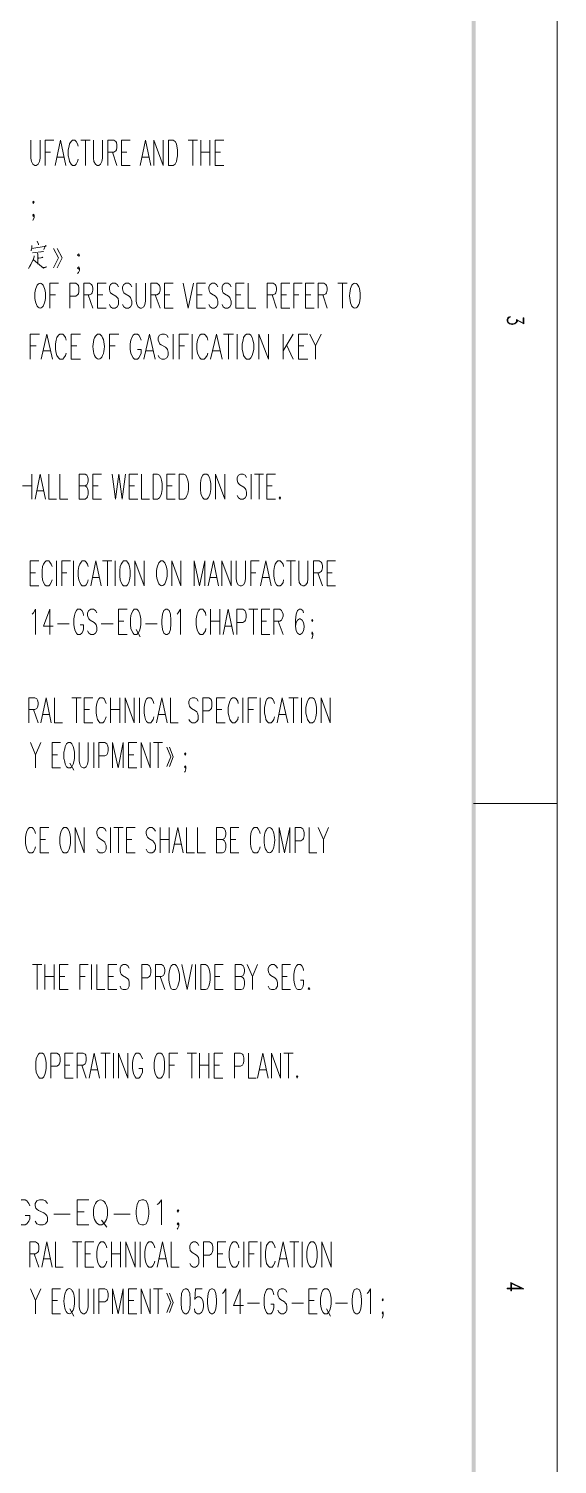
# Model space of a CAD drawing. Header units: millimetres. Extents: x 0 to 588, y 0 to 874.
# Drawn here: x 543.5 to 587.6, y 516.3 to 636.1 of the extents above; entities that cross this region are included whole.
import ezdxf

# ---------------------------------------------------------------- set-up
doc = ezdxf.new("R2010")
doc.units = ezdxf.units.MM
doc.layers.get('0').update_dxf_attribs({"lineweight": 18})

msp = doc.modelspace()

# ---------------------------------------------------------------- hatches: boundary and pattern name
for points in [[(580.45, 6.99), (580.81, 6.99), (580.45, 813.33)], [(580.81, 6.99), (580.45, 813.33), (580.81, 813.33)]]:
    msp.add_hatch(color=0).paths.add_polyline_path(points, flags=0)

# ---------------------------------------------------------------- linework, layer by layer
at = {"color": 0, "lineweight": 0}
for points in [[(587.61, 0), (587.61, 830.79)], [(543.67, 626.79), (543.67, 625.31), (543.73, 625.01), (543.84, 624.8), (544, 624.69), (544.11, 624.69), (544.28, 624.8), (544.39, 625.01), (544.45, 625.31), (544.45, 626.79)], [(544.87, 624.69), (544.87, 626.79), (545.59, 626.79)], [(545.7, 624.69), (546.14, 626.79), (546.59, 624.69)], [(547.62, 626.3), (547.58, 626.49), (547.45, 626.7), (547.35, 626.79), (547.14, 626.79), (547.03, 626.7), (546.9, 626.49), (546.86, 626.3), (546.8, 626), (546.8, 625.5), (546.86, 625.2), (546.9, 625.01), (547.03, 624.8), (547.14, 624.69), (547.35, 624.69), (547.45, 624.8), (547.58, 625.01), (547.62, 625.2)], [(547.84, 626.79), (548.62, 626.79)], [(548.24, 626.79), (548.24, 624.69)], [(548.89, 626.79), (548.89, 625.31), (548.94, 625.01), (549.06, 624.8), (549.21, 624.69), (549.34, 624.69), (549.49, 624.8), (549.59, 625.01), (549.66, 625.31), (549.66, 626.79)], [(550.1, 624.69), (550.1, 626.79), (550.59, 626.79), (550.76, 626.7), (550.82, 626.6), (550.86, 626.41), (550.86, 626.19), (550.82, 626), (550.76, 625.9), (550.59, 625.79), (550.1, 625.79)], [(551.24, 624.69), (551.24, 626.79), (551.96, 626.79)], [(552.79, 624.69), (553.23, 626.79), (553.68, 624.69)], [(553.95, 624.69), (553.95, 626.79), (554.71, 624.69), (554.71, 626.79)], [(556.81, 626.79), (557.57, 626.79)], [(557.19, 626.79), (557.19, 624.69)], [(557.85, 626.79), (557.85, 624.69)], [(558.61, 626.79), (558.61, 624.69)], [(559.05, 624.69), (559.05, 626.79), (559.77, 626.79)], [(544.87, 625.79), (545.32, 625.79)], [(550.48, 625.79), (550.86, 624.69)], [(551.24, 625.79), (551.69, 625.79)], [(557.85, 625.79), (558.61, 625.79)], [(559.05, 625.79), (559.5, 625.79)], [(545.87, 625.39), (546.42, 625.39)], [(551.24, 624.69), (551.96, 624.69)], [(552.96, 625.39), (553.51, 625.39)], [(559.05, 624.69), (559.77, 624.69)], [(543.84, 620.08), (543.88, 620.16), (543.94, 620.35), (543.94, 620.54), (543.88, 620.63), (543.84, 620.54), (543.88, 620.44), (543.94, 620.54)], [(544.2, 618.36), (544.32, 618.11), (544.32, 618.05)], [(543.94, 617.14), (543.94, 617.05), (543.86, 616.8), (543.77, 616.61), (543.67, 616.42), (543.58, 616.27), (543.48, 616.1)], [(543.77, 618.02), (543.77, 617.9), (543.75, 617.81), (543.73, 617.71), (543.71, 617.62), (543.69, 617.56)], [(543.77, 617.77), (544.94, 617.94), (544.89, 618), (544.75, 617.66)], [(543.81, 617.39), (544.72, 617.5), (544.68, 617.52), (544.53, 617.47)], [(544.24, 617.37), (544.26, 617.28), (544.26, 616.46)], [(545.57, 616.14), (545.99, 616.97), (545.57, 617.75)], [(545.87, 617.75), (546.29, 616.97), (545.87, 616.14)], [(543.88, 616.8), (543.9, 616.82), (544.72, 616.12), (545.02, 616.23), (544.72, 616.16), (544.62, 616.23)], [(544.32, 616.97), (544.34, 616.94), (544.68, 617.01), (544.64, 617.03), (544.55, 616.99)], [(547.58, 615.67), (547.65, 615.74), (547.73, 615.93), (547.73, 616.12), (547.67, 616.23), (547.58, 616.12), (547.67, 616.03), (547.73, 616.12)], [(545.27, 612.77), (545.27, 614.87), (545.99, 614.87)], [(546.93, 612.77), (546.93, 614.87), (547.43, 614.87), (547.58, 614.76), (547.65, 614.68), (547.69, 614.47), (547.69, 614.17), (547.65, 613.98), (547.58, 613.88), (547.43, 613.77), (546.93, 613.77)], [(548.09, 612.77), (548.09, 614.87), (548.58, 614.87), (548.75, 614.76), (548.79, 614.68), (548.85, 614.47), (548.85, 614.28), (548.79, 614.07), (548.75, 613.98), (548.58, 613.88), (548.09, 613.88)], [(549.23, 612.77), (549.23, 614.87), (549.95, 614.87)], [(550.99, 614.57), (550.88, 614.76), (550.71, 614.87), (550.5, 614.87), (550.33, 614.76), (550.23, 614.57), (550.23, 614.38), (550.27, 614.17), (550.33, 614.07), (550.44, 613.98), (550.78, 613.77), (550.88, 613.66), (550.95, 613.58), (550.99, 613.37), (550.99, 613.07), (550.88, 612.88), (550.71, 612.77), (550.5, 612.77), (550.33, 612.88), (550.23, 613.07)], [(552.09, 614.57), (551.98, 614.76), (551.82, 614.87), (551.6, 614.87), (551.43, 614.76), (551.33, 614.57), (551.33, 614.38), (551.37, 614.17), (551.43, 614.07), (551.54, 613.98), (551.88, 613.77), (551.98, 613.66), (552.03, 613.58), (552.09, 613.37), (552.09, 613.07), (551.98, 612.88), (551.82, 612.77), (551.6, 612.77), (551.43, 612.88), (551.33, 613.07)], [(552.47, 614.87), (552.47, 613.37), (552.53, 613.07), (552.64, 612.88), (552.81, 612.77), (552.92, 612.77), (553.09, 612.88), (553.19, 613.07), (553.23, 613.37), (553.23, 614.87)], [(553.68, 612.77), (553.68, 614.87), (554.19, 614.87), (554.33, 614.76), (554.4, 614.68), (554.46, 614.47), (554.46, 614.28), (554.4, 614.07), (554.33, 613.98), (554.19, 613.88), (553.68, 613.88)], [(554.84, 612.77), (554.84, 614.87), (555.54, 614.87)], [(556.39, 614.87), (556.81, 612.77), (557.25, 614.87)], [(557.53, 612.77), (557.53, 614.87), (558.25, 614.87)], [(559.29, 614.57), (559.18, 614.76), (559.01, 614.87), (558.8, 614.87), (558.63, 614.76), (558.52, 614.57), (558.52, 614.38), (558.57, 614.17), (558.63, 614.07), (558.74, 613.98), (559.08, 613.77), (559.18, 613.66), (559.22, 613.58), (559.29, 613.37), (559.29, 613.07), (559.18, 612.88), (559.01, 612.77), (558.8, 612.77), (558.63, 612.88), (558.52, 613.07)], [(560.39, 614.57), (560.28, 614.76), (560.11, 614.87), (559.9, 614.87), (559.73, 614.76), (559.63, 614.57), (559.63, 614.38), (559.67, 614.17), (559.73, 614.07), (559.84, 613.98), (560.18, 613.77), (560.28, 613.66), (560.32, 613.58), (560.39, 613.37), (560.39, 613.07), (560.28, 612.88), (560.11, 612.77), (559.9, 612.77), (559.73, 612.88), (559.63, 613.07)], [(560.77, 612.77), (560.77, 614.87), (561.49, 614.87)], [(561.81, 614.87), (561.81, 612.77), (562.46, 612.77)], [(563.41, 612.77), (563.41, 614.87), (563.9, 614.87), (564.07, 614.76), (564.13, 614.68), (564.18, 614.47), (564.18, 614.28), (564.13, 614.07), (564.07, 613.98), (563.9, 613.88), (563.41, 613.88)], [(564.56, 612.77), (564.56, 614.87), (565.28, 614.87)], [(565.62, 612.77), (565.62, 614.87), (566.31, 614.87)], [(566.59, 612.77), (566.59, 614.87), (567.31, 614.87)], [(567.65, 612.77), (567.65, 614.87), (568.13, 614.87), (568.3, 614.76), (568.35, 614.68), (568.41, 614.47), (568.41, 614.28), (568.35, 614.07), (568.3, 613.98), (568.13, 613.88), (567.65, 613.88)], [(569.3, 614.87), (570.06, 614.87)], [(569.68, 614.87), (569.68, 612.77)], [(545.27, 613.88), (545.72, 613.88)], [(548.47, 613.88), (548.85, 612.77)], [(549.23, 613.88), (549.68, 613.88)], [(554.06, 613.88), (554.46, 612.77)], [(554.84, 613.88), (555.27, 613.88)], [(557.53, 613.88), (557.97, 613.88)], [(560.77, 613.88), (561.21, 613.88)], [(563.8, 613.88), (564.18, 612.77)], [(564.56, 613.88), (565, 613.88)], [(565.62, 613.88), (566.04, 613.88)], [(566.59, 613.88), (567.03, 613.88)], [(568.03, 613.88), (568.41, 612.77)], [(549.23, 612.77), (549.95, 612.77)], [(554.84, 612.77), (555.54, 612.77)], [(557.53, 612.77), (558.25, 612.77)], [(560.77, 612.77), (561.49, 612.77)], [(564.56, 612.77), (565.28, 612.77)], [(566.59, 612.77), (567.31, 612.77)], [(584.28, 611.8), (584.28, 611.7), (584.2, 611.57), (584.07, 611.46), (583.88, 611.42), (583.82, 611.42), (583.61, 611.46), (583.48, 611.57), (583.42, 611.7), (583.42, 611.84), (583.48, 611.97), (583.54, 612.03), (583.67, 612.08), (583.67, 612.03)], [(583.73, 611.46), (583.54, 611.57), (583.48, 611.7), (583.48, 611.84), (583.54, 611.97), (583.67, 612.03)], [(583.48, 611.89), (583.61, 612.03)], [(584.2, 611.65), (584.07, 611.5), (583.88, 611.46), (583.82, 611.46), (583.61, 611.5), (583.48, 611.65)], [(584.2, 611.84), (584.2, 611.7), (584.14, 611.57), (583.95, 611.46)], [(584.81, 611.97), (584.81, 611.46), (584.2, 611.8)], [(584.81, 611.5), (584.2, 611.84)], [(584.81, 611.97), (584.75, 611.97), (584.75, 611.5)], [(543.62, 608.52), (543.62, 610.62), (544.41, 610.62)], [(544.53, 608.52), (545, 610.62), (545.49, 608.52)], [(546.63, 610.11), (546.57, 610.32), (546.44, 610.51), (546.33, 610.62), (546.08, 610.62), (545.97, 610.51), (545.85, 610.32), (545.78, 610.11), (545.72, 609.81), (545.72, 609.32), (545.78, 609.03), (545.85, 608.82), (545.97, 608.63), (546.08, 608.52), (546.33, 608.52), (546.44, 608.63), (546.57, 608.82), (546.63, 609.03)], [(547.05, 608.52), (547.05, 610.62), (547.81, 610.62)], [(550.23, 608.52), (550.23, 610.62), (551.01, 610.62)], [(552.87, 610.11), (552.81, 610.32), (552.68, 610.51), (552.58, 610.62), (552.32, 610.62), (552.22, 610.51), (552.09, 610.32), (552.03, 610.11), (551.96, 609.81), (551.96, 609.32), (552.03, 609.03), (552.09, 608.82), (552.22, 608.63), (552.32, 608.52), (552.58, 608.52), (552.68, 608.63), (552.81, 608.82), (552.87, 609.03), (552.87, 609.32), (552.58, 609.32)], [(553.11, 608.52), (553.59, 610.62), (554.06, 608.52)], [(555.14, 610.32), (555.03, 610.51), (554.84, 610.62), (554.61, 610.62), (554.42, 610.51), (554.31, 610.32), (554.31, 610.11), (554.38, 609.92), (554.42, 609.81), (554.55, 609.73), (554.91, 609.52), (555.03, 609.41), (555.07, 609.32), (555.14, 609.11), (555.14, 608.82), (555.03, 608.63), (554.84, 608.52), (554.61, 608.52), (554.42, 608.63), (554.31, 608.82)], [(555.56, 610.62), (555.56, 608.52)], [(556.05, 608.52), (556.05, 610.62), (556.83, 610.62)], [(557.13, 610.62), (557.13, 608.52)], [(558.44, 610.11), (558.38, 610.32), (558.25, 610.51), (558.14, 610.62), (557.89, 610.62), (557.78, 610.51), (557.66, 610.32), (557.59, 610.11), (557.53, 609.81), (557.53, 609.32), (557.59, 609.03), (557.66, 608.82), (557.78, 608.63), (557.89, 608.52), (558.14, 608.52), (558.25, 608.63), (558.38, 608.82), (558.44, 609.03)], [(558.67, 608.52), (559.16, 610.62), (559.63, 608.52)], [(559.75, 610.62), (560.6, 610.62)], [(560.18, 610.62), (560.18, 608.52)], [(560.9, 610.62), (560.9, 608.52)], [(562.69, 608.52), (562.69, 610.62), (563.52, 608.52), (563.52, 610.62)], [(564.73, 610.62), (564.73, 608.52)], [(565.57, 610.62), (564.73, 609.22)], [(566, 608.52), (566, 610.62), (566.78, 610.62)], [(566.95, 610.62), (567.44, 609.62), (567.44, 608.52)], [(567.9, 610.62), (567.44, 609.62)], [(543.62, 609.62), (544.11, 609.62)], [(544.7, 609.22), (545.32, 609.22)], [(547.05, 609.62), (547.52, 609.62)], [(550.23, 609.62), (550.71, 609.62)], [(553.3, 609.22), (553.89, 609.22)], [(556.05, 609.62), (556.51, 609.62)], [(558.86, 609.22), (559.46, 609.22)], [(565.02, 609.73), (565.57, 608.52)], [(566, 609.62), (566.46, 609.62)], [(547.05, 608.52), (547.81, 608.52)], [(566, 608.52), (566.78, 608.52)], [(542.97, 597.94), (543.75, 597.94)], [(543.75, 598.93), (543.75, 596.84)], [(544.03, 596.84), (544.45, 598.93), (544.89, 596.84)], [(545.17, 598.93), (545.17, 596.84), (545.82, 596.84)], [(546.1, 598.93), (546.1, 596.84), (546.76, 596.84)], [(547.71, 596.84), (547.71, 598.93), (548.2, 598.93), (548.36, 598.83), (548.41, 598.72), (548.47, 598.53), (548.47, 598.34), (548.41, 598.13), (548.36, 598.02), (548.2, 597.94), (547.71, 597.94)], [(548.2, 597.94), (548.36, 597.83), (548.41, 597.73), (548.47, 597.53), (548.47, 597.24), (548.41, 597.03), (548.36, 596.94), (548.2, 596.84), (547.71, 596.84)], [(548.85, 596.84), (548.85, 598.93), (549.57, 598.93)], [(548.85, 597.94), (549.3, 597.94)], [(550.46, 598.93), (550.74, 596.84), (551.01, 598.93), (551.29, 596.84), (551.56, 598.93)], [(551.88, 596.84), (551.88, 598.93), (552.6, 598.93)], [(551.88, 597.94), (552.32, 597.94)], [(552.92, 598.93), (552.92, 596.84), (553.59, 596.84)], [(555.01, 596.84), (555.01, 598.93), (555.73, 598.93)], [(555.01, 597.94), (555.46, 597.94)], [(559.08, 596.84), (559.08, 598.93), (559.86, 596.84), (559.86, 598.93)], [(561.66, 598.64), (561.55, 598.83), (561.38, 598.93), (561.17, 598.93), (561, 598.83), (560.9, 598.64), (560.9, 598.42), (560.96, 598.23), (561, 598.13), (561.11, 598.02), (561.45, 597.83), (561.55, 597.73), (561.62, 597.64), (561.66, 597.43), (561.66, 597.13), (561.55, 596.94), (561.38, 596.84), (561.17, 596.84), (561, 596.94), (560.9, 597.13)], [(562.06, 598.93), (562.06, 596.84)], [(562.33, 598.93), (563.1, 598.93)], [(562.72, 598.93), (562.72, 596.84)], [(563.37, 596.84), (563.37, 598.93), (564.09, 598.93)], [(563.37, 597.94), (563.82, 597.94)], [(544.17, 597.53), (544.72, 597.53)], [(548.85, 596.84), (549.57, 596.84)], [(551.88, 596.84), (552.6, 596.84)], [(555.01, 596.84), (555.73, 596.84)], [(563.37, 596.84), (564.09, 596.84)], [(543.62, 589.6), (543.62, 591.69), (544.34, 591.69)], [(543.62, 590.7), (544.07, 590.7)], [(545.44, 591.21), (545.38, 591.4), (545.27, 591.59), (545.17, 591.69), (544.94, 591.69), (544.83, 591.59), (544.72, 591.4), (544.66, 591.21), (544.62, 590.89), (544.62, 590.4), (544.66, 590.11), (544.72, 589.89), (544.83, 589.7), (544.94, 589.6), (545.17, 589.6), (545.27, 589.7), (545.38, 589.89), (545.44, 590.11)], [(545.82, 591.69), (545.82, 589.6)], [(546.27, 589.6), (546.27, 591.69), (546.97, 591.69)], [(546.27, 590.7), (546.69, 590.7)], [(547.24, 591.69), (547.24, 589.6)], [(548.45, 591.21), (548.41, 591.4), (548.3, 591.59), (548.17, 591.69), (547.96, 591.69), (547.86, 591.59), (547.75, 591.4), (547.69, 591.21), (547.62, 590.89), (547.62, 590.4), (547.69, 590.11), (547.75, 589.89), (547.86, 589.7), (547.96, 589.6), (548.17, 589.6), (548.3, 589.7), (548.41, 589.89), (548.45, 590.11)], [(548.68, 589.6), (549.11, 591.69), (549.55, 589.6)], [(549.66, 591.69), (550.44, 591.69)], [(550.06, 591.69), (550.06, 589.6)], [(550.71, 591.69), (550.71, 589.6)], [(552.34, 589.6), (552.34, 591.69), (553.13, 589.6), (553.13, 591.69)], [(555.43, 589.6), (555.43, 591.69), (556.2, 589.6), (556.2, 591.69)], [(557.3, 589.6), (557.3, 591.69), (557.74, 589.6), (558.19, 591.69), (558.19, 589.6)], [(558.46, 589.6), (558.91, 591.69), (559.33, 589.6)], [(559.6, 589.6), (559.6, 591.69), (560.39, 589.6), (560.39, 591.69)], [(560.81, 591.69), (560.81, 590.19), (560.87, 589.89), (560.98, 589.7), (561.15, 589.6), (561.26, 589.6), (561.42, 589.7), (561.53, 589.89), (561.59, 590.19), (561.59, 591.69)], [(562.04, 589.6), (562.04, 591.69), (562.74, 591.69)], [(562.04, 590.7), (562.46, 590.7)], [(562.84, 589.6), (563.29, 591.69), (563.73, 589.6)], [(564.77, 591.21), (564.73, 591.4), (564.6, 591.59), (564.49, 591.69), (564.28, 591.69), (564.18, 591.59), (564.05, 591.4), (564.01, 591.21), (563.94, 590.89), (563.94, 590.4), (564.01, 590.11), (564.05, 589.89), (564.18, 589.7), (564.28, 589.6), (564.49, 589.6), (564.6, 589.7), (564.73, 589.89), (564.77, 590.11)], [(565, 591.69), (565.76, 591.69)], [(565.38, 591.69), (565.38, 589.6)], [(566.04, 591.69), (566.04, 590.19), (566.08, 589.89), (566.21, 589.7), (566.36, 589.6), (566.48, 589.6), (566.63, 589.7), (566.76, 589.89), (566.8, 590.19), (566.8, 591.69)], [(567.25, 589.6), (567.25, 591.69), (567.73, 591.69), (567.9, 591.59), (567.97, 591.5), (568.01, 591.29), (568.01, 591.1), (567.97, 590.89), (567.9, 590.8), (567.73, 590.7), (567.25, 590.7)], [(567.63, 590.7), (568.01, 589.6)], [(568.39, 589.6), (568.39, 591.69), (569.11, 591.69)], [(568.39, 590.7), (568.83, 590.7)], [(543.62, 589.6), (544.34, 589.6)], [(548.83, 590.3), (549.38, 590.3)], [(558.63, 590.3), (559.18, 590.3)], [(563.01, 590.3), (563.56, 590.3)], [(568.39, 589.6), (569.11, 589.6)], [(543.79, 587.25), (543.9, 587.35), (544.07, 587.65), (544.07, 585.55)], [(545.27, 587.65), (544.72, 586.25), (545.55, 586.25)], [(545.27, 587.65), (545.27, 585.55)], [(548.07, 587.14), (548.03, 587.35), (547.92, 587.54), (547.79, 587.65), (547.58, 587.65), (547.48, 587.54), (547.37, 587.35), (547.31, 587.14), (547.26, 586.85), (547.26, 586.34), (547.31, 586.04), (547.37, 585.85), (547.48, 585.64), (547.58, 585.55), (547.79, 585.55), (547.92, 585.64), (548.03, 585.85), (548.07, 586.04), (548.07, 586.34), (547.79, 586.34)], [(549.17, 587.35), (549.06, 587.54), (548.89, 587.65), (548.68, 587.65), (548.51, 587.54), (548.41, 587.35), (548.41, 587.14), (548.47, 586.95), (548.51, 586.85), (548.62, 586.74), (548.96, 586.55), (549.06, 586.44), (549.13, 586.34), (549.17, 586.15), (549.17, 585.85), (549.06, 585.64), (548.89, 585.55), (548.68, 585.55), (548.51, 585.64), (548.41, 585.85)], [(550.99, 585.55), (550.99, 587.65), (551.71, 587.65)], [(555.88, 587.25), (555.98, 587.35), (556.15, 587.65), (556.15, 585.55)], [(558.29, 587.14), (558.25, 587.35), (558.12, 587.54), (558.02, 587.65), (557.81, 587.65), (557.7, 587.54), (557.57, 587.35), (557.53, 587.14), (557.47, 586.85), (557.47, 586.34), (557.53, 586.04), (557.57, 585.85), (557.7, 585.64), (557.81, 585.55), (558.02, 585.55), (558.12, 585.64), (558.25, 585.85), (558.29, 586.04)], [(558.67, 587.65), (558.67, 585.55)], [(559.46, 587.65), (559.46, 585.55)], [(559.73, 585.55), (560.15, 587.65), (560.6, 585.55)], [(560.87, 585.55), (560.87, 587.65), (561.36, 587.65), (561.53, 587.54), (561.59, 587.44), (561.64, 587.25), (561.64, 586.95), (561.59, 586.74), (561.53, 586.66), (561.36, 586.55), (560.87, 586.55)], [(561.87, 587.65), (562.63, 587.65)], [(562.25, 587.65), (562.25, 585.55)], [(562.91, 585.55), (562.91, 587.65), (563.63, 587.65)], [(563.94, 585.55), (563.94, 587.65), (564.45, 587.65), (564.6, 587.54), (564.66, 587.44), (564.73, 587.25), (564.73, 587.06), (564.66, 586.85), (564.6, 586.74), (564.45, 586.66), (563.94, 586.66)], [(566.42, 587.35), (566.38, 587.54), (566.21, 587.65), (566.1, 587.65), (565.93, 587.54), (565.83, 587.25), (565.76, 586.74), (565.76, 586.25), (565.83, 585.85), (565.93, 585.64), (566.1, 585.55), (566.14, 585.55), (566.31, 585.64), (566.42, 585.85), (566.48, 586.15), (566.48, 586.25), (566.42, 586.55), (566.31, 586.74), (566.14, 586.85), (566.1, 586.85), (565.93, 586.74), (565.83, 586.55), (565.76, 586.25)], [(545.89, 586.44), (546.86, 586.44)], [(549.55, 586.44), (550.54, 586.44)], [(550.99, 586.66), (551.43, 586.66)], [(552.47, 585.96), (552.79, 585.34)], [(553.23, 586.44), (554.23, 586.44)], [(558.67, 586.66), (559.46, 586.66)], [(559.88, 586.25), (560.43, 586.25)], [(562.91, 586.66), (563.35, 586.66)], [(564.32, 586.66), (564.73, 585.55)], [(550.99, 585.55), (551.71, 585.55)], [(562.91, 585.55), (563.63, 585.55)], [(567.12, 585.19), (567.16, 585.26), (567.22, 585.45), (567.22, 585.64), (567.16, 585.75), (567.12, 585.64), (567.16, 585.55), (567.22, 585.64)], [(543.52, 578.17), (543.52, 580.26), (544, 580.26), (544.17, 580.18), (544.24, 580.07), (544.28, 579.86), (544.28, 579.67), (544.24, 579.48), (544.17, 579.37), (544, 579.27), (543.52, 579.27)], [(544.51, 578.17), (544.94, 580.26), (545.38, 578.17)], [(545.66, 580.26), (545.66, 578.17), (546.31, 578.17)], [(547.09, 580.26), (547.86, 580.26)], [(547.48, 580.26), (547.48, 578.17)], [(548.13, 578.17), (548.13, 580.26), (548.85, 580.26)], [(549.95, 579.78), (549.89, 579.97), (549.78, 580.18), (549.68, 580.26), (549.44, 580.26), (549.34, 580.18), (549.23, 579.97), (549.17, 579.78), (549.13, 579.48), (549.13, 578.97), (549.17, 578.68), (549.23, 578.46), (549.34, 578.27), (549.44, 578.17), (549.68, 578.17), (549.78, 578.27), (549.89, 578.46), (549.95, 578.68)], [(550.33, 580.26), (550.33, 578.17)], [(551.1, 580.26), (551.1, 578.17)], [(551.54, 578.17), (551.54, 580.26), (552.3, 578.17), (552.3, 580.26)], [(552.75, 580.26), (552.75, 578.17)], [(553.95, 579.78), (553.89, 579.97), (553.78, 580.18), (553.68, 580.26), (553.47, 580.26), (553.34, 580.18), (553.23, 579.97), (553.19, 579.78), (553.13, 579.48), (553.13, 578.97), (553.19, 578.68), (553.23, 578.46), (553.34, 578.27), (553.47, 578.17), (553.68, 578.17), (553.78, 578.27), (553.89, 578.46), (553.95, 578.68)], [(554.16, 578.17), (554.61, 580.26), (555.05, 578.17)], [(555.33, 580.26), (555.33, 578.17), (555.98, 578.17)], [(557.64, 579.97), (557.53, 580.18), (557.36, 580.26), (557.15, 580.26), (556.98, 580.18), (556.87, 579.97), (556.87, 579.78), (556.92, 579.56), (556.98, 579.48), (557.09, 579.37), (557.42, 579.16), (557.53, 579.08), (557.57, 578.97), (557.64, 578.78), (557.64, 578.46), (557.53, 578.27), (557.36, 578.17), (557.15, 578.17), (556.98, 578.27), (556.87, 578.46)], [(558.02, 578.17), (558.02, 580.26), (558.52, 580.26), (558.67, 580.18), (558.74, 580.07), (558.78, 579.86), (558.78, 579.56), (558.74, 579.37), (558.67, 579.27), (558.52, 579.16), (558.02, 579.16)], [(559.18, 578.17), (559.18, 580.26), (559.88, 580.26)], [(560.98, 579.78), (560.94, 579.97), (560.81, 580.18), (560.71, 580.26), (560.49, 580.26), (560.39, 580.18), (560.28, 579.97), (560.22, 579.78), (560.15, 579.48), (560.15, 578.97), (560.22, 578.68), (560.28, 578.46), (560.39, 578.27), (560.49, 578.17), (560.71, 578.17), (560.81, 578.27), (560.94, 578.46), (560.98, 578.68)], [(561.36, 580.26), (561.36, 578.17)], [(561.81, 578.17), (561.81, 580.26), (562.53, 580.26)], [(562.8, 580.26), (562.8, 578.17)], [(564.01, 579.78), (563.94, 579.97), (563.84, 580.18), (563.73, 580.26), (563.52, 580.26), (563.39, 580.18), (563.29, 579.97), (563.25, 579.78), (563.18, 579.48), (563.18, 578.97), (563.25, 578.68), (563.29, 578.46), (563.39, 578.27), (563.52, 578.17), (563.73, 578.17), (563.84, 578.27), (563.94, 578.46), (564.01, 578.68)], [(564.22, 578.17), (564.66, 580.26), (565.11, 578.17)], [(565.21, 580.26), (565.98, 580.26)], [(565.59, 580.26), (565.59, 578.17)], [(566.25, 580.26), (566.25, 578.17)], [(567.9, 578.17), (567.9, 580.26), (568.66, 578.17), (568.66, 580.26)], [(543.9, 579.27), (544.28, 578.17)], [(544.66, 578.87), (545.21, 578.87)], [(548.13, 579.27), (548.58, 579.27)], [(550.33, 579.27), (551.1, 579.27)], [(554.33, 578.87), (554.88, 578.87)], [(559.18, 579.27), (559.6, 579.27)], [(561.81, 579.27), (562.25, 579.27)], [(564.39, 578.87), (564.94, 578.87)], [(548.13, 578.17), (548.85, 578.17)], [(559.18, 578.17), (559.88, 578.17)], [(543.64, 576.52), (544.07, 575.5), (544.07, 574.42)], [(544.51, 576.52), (544.07, 575.5)], [(545.44, 574.42), (545.44, 576.52), (546.16, 576.52)], [(547.71, 576.52), (547.71, 575.01), (547.75, 574.72), (547.88, 574.51), (548.03, 574.42), (548.15, 574.42), (548.3, 574.51), (548.41, 574.72), (548.47, 575.01), (548.47, 576.52)], [(548.92, 576.52), (548.92, 574.42)], [(549.36, 574.42), (549.36, 576.52), (549.85, 576.52), (550.02, 576.41), (550.06, 576.3), (550.12, 576.11), (550.12, 575.82), (550.06, 575.61), (550.02, 575.5), (549.85, 575.42), (549.36, 575.42)], [(550.5, 574.42), (550.5, 576.52), (550.95, 574.42), (551.39, 576.52), (551.39, 574.42)], [(551.82, 574.42), (551.82, 576.52), (552.53, 576.52)], [(552.87, 574.42), (552.87, 576.52), (553.64, 574.42), (553.64, 576.52)], [(553.91, 576.52), (554.67, 576.52)], [(554.29, 576.52), (554.29, 574.42)], [(545.44, 575.5), (545.89, 575.5)], [(551.82, 575.5), (552.26, 575.5)], [(555.03, 574.53), (555.35, 575.33), (555.03, 576.14)], [(555.24, 576.14), (555.56, 575.33), (555.24, 574.53)], [(545.44, 574.42), (546.16, 574.42)], [(546.93, 574.8), (547.26, 574.21)], [(551.82, 574.42), (552.53, 574.42)], [(556.51, 574.06), (556.56, 574.12), (556.62, 574.32), (556.62, 574.51), (556.58, 574.59), (556.51, 574.51), (556.58, 574.42), (556.62, 574.51)], [(587.61, 571.44), (580.62, 571.44)], [(544.07, 568.92), (544, 569.13), (543.9, 569.32), (543.79, 569.43), (543.56, 569.43), (543.45, 569.32), (543.35, 569.13), (543.28, 568.92), (543.24, 568.62), (543.24, 568.11), (543.28, 567.82), (543.35, 567.63), (543.45, 567.41), (543.56, 567.33), (543.79, 567.33), (543.9, 567.41), (544, 567.63), (544.07, 567.82)], [(544.45, 567.33), (544.45, 569.43), (545.17, 569.43)], [(547.37, 567.33), (547.37, 569.43), (548.13, 567.33), (548.13, 569.43)], [(549.95, 569.13), (549.85, 569.32), (549.68, 569.43), (549.44, 569.43), (549.3, 569.32), (549.19, 569.13), (549.19, 568.92), (549.23, 568.73), (549.3, 568.62), (549.4, 568.52), (549.72, 568.33), (549.85, 568.22), (549.89, 568.11), (549.95, 567.92), (549.95, 567.63), (549.85, 567.41), (549.68, 567.33), (549.44, 567.33), (549.3, 567.41), (549.19, 567.63)], [(550.33, 569.43), (550.33, 567.33)], [(550.61, 569.43), (551.37, 569.43)], [(550.99, 569.43), (550.99, 567.33)], [(551.65, 567.33), (551.65, 569.43), (552.37, 569.43)], [(554.08, 569.13), (553.95, 569.32), (553.8, 569.43), (553.57, 569.43), (553.42, 569.32), (553.3, 569.13), (553.3, 568.92), (553.36, 568.73), (553.42, 568.62), (553.53, 568.52), (553.85, 568.33), (553.95, 568.22), (554.02, 568.11), (554.08, 567.92), (554.08, 567.63), (553.95, 567.41), (553.8, 567.33), (553.57, 567.33), (553.42, 567.41), (553.3, 567.63)], [(554.46, 569.43), (554.46, 567.33)], [(555.22, 569.43), (555.22, 567.33)], [(555.5, 567.33), (555.94, 569.43), (556.39, 567.33)], [(556.66, 569.43), (556.66, 567.33), (557.32, 567.33)], [(557.59, 569.43), (557.59, 567.33), (558.25, 567.33)], [(559.18, 567.33), (559.18, 569.43), (559.67, 569.43), (559.84, 569.32), (559.9, 569.21), (559.94, 569.02), (559.94, 568.81), (559.9, 568.62), (559.84, 568.52), (559.67, 568.43), (559.18, 568.43)], [(560.35, 567.33), (560.35, 569.43), (561.04, 569.43)], [(562.82, 568.92), (562.76, 569.13), (562.65, 569.32), (562.55, 569.43), (562.31, 569.43), (562.21, 569.32), (562.1, 569.13), (562.04, 568.92), (562, 568.62), (562, 568.11), (562.04, 567.82), (562.1, 567.63), (562.21, 567.41), (562.31, 567.33), (562.55, 567.33), (562.65, 567.41), (562.76, 567.63), (562.82, 567.82)], [(564.41, 567.33), (564.41, 569.43), (564.85, 567.33), (565.28, 569.43), (565.28, 567.33)], [(565.72, 567.33), (565.72, 569.43), (566.21, 569.43), (566.38, 569.32), (566.44, 569.21), (566.48, 569.02), (566.48, 568.73), (566.44, 568.52), (566.38, 568.43), (566.21, 568.33), (565.72, 568.33)], [(566.89, 569.43), (566.89, 567.33), (567.54, 567.33)], [(567.65, 569.43), (568.09, 568.43), (568.09, 567.33)], [(568.52, 569.43), (568.09, 568.43)], [(544.45, 568.43), (544.89, 568.43)], [(551.65, 568.43), (552.09, 568.43)], [(554.46, 568.43), (555.22, 568.43)], [(555.67, 568.03), (556.22, 568.03)], [(559.67, 568.43), (559.84, 568.33), (559.9, 568.22), (559.94, 568.03), (559.94, 567.73), (559.9, 567.52), (559.84, 567.41), (559.67, 567.33), (559.18, 567.33)], [(560.35, 568.43), (560.77, 568.43)], [(544.45, 567.33), (545.17, 567.33)], [(551.65, 567.33), (552.37, 567.33)], [(560.35, 567.33), (561.04, 567.33)], [(543.81, 558), (544.58, 558)], [(544.2, 558), (544.2, 555.9)], [(544.85, 558), (544.85, 555.9)], [(545.61, 558), (545.61, 555.9)], [(546.06, 555.9), (546.06, 558), (546.78, 558)], [(547.77, 555.9), (547.77, 558), (548.47, 558)], [(548.75, 558), (548.75, 555.9)], [(549.19, 558), (549.19, 555.9), (549.85, 555.9)], [(550.12, 555.9), (550.12, 558), (550.84, 558)], [(551.88, 557.7), (551.77, 557.89), (551.6, 558), (551.39, 558), (551.22, 557.89), (551.12, 557.7), (551.12, 557.49), (551.16, 557.3), (551.22, 557.19), (551.33, 557.09), (551.67, 556.89), (551.77, 556.79), (551.84, 556.7), (551.88, 556.49), (551.88, 556.2), (551.77, 555.98), (551.6, 555.9), (551.39, 555.9), (551.22, 555.98), (551.12, 556.2)], [(552.94, 555.9), (552.94, 558), (553.42, 558), (553.59, 557.89), (553.64, 557.78), (553.7, 557.59), (553.7, 557.3), (553.64, 557.09), (553.59, 557), (553.42, 556.89), (552.94, 556.89)], [(554.08, 555.9), (554.08, 558), (554.59, 558), (554.74, 557.89), (554.8, 557.78), (554.86, 557.59), (554.86, 557.4), (554.8, 557.19), (554.74, 557.09), (554.59, 557), (554.08, 557)], [(556.28, 558), (556.73, 555.9), (557.15, 558)], [(557.42, 558), (557.42, 555.9)], [(559.03, 555.9), (559.03, 558), (559.73, 558)], [(560.73, 555.9), (560.73, 558), (561.23, 558), (561.38, 557.89), (561.45, 557.78), (561.51, 557.59), (561.51, 557.4), (561.45, 557.19), (561.38, 557.09), (561.23, 557), (560.73, 557)], [(561.72, 558), (562.17, 557), (562.17, 555.9)], [(562.59, 558), (562.17, 557)], [(564.26, 557.7), (564.13, 557.89), (563.99, 558), (563.75, 558), (563.58, 557.89), (563.48, 557.7), (563.48, 557.49), (563.54, 557.3), (563.58, 557.19), (563.71, 557.09), (564.03, 556.89), (564.13, 556.79), (564.2, 556.7), (564.26, 556.49), (564.26, 556.2), (564.13, 555.98), (563.99, 555.9), (563.75, 555.9), (563.58, 555.98), (563.48, 556.2)], [(564.64, 555.9), (564.64, 558), (565.34, 558)], [(566.44, 557.49), (566.4, 557.7), (566.29, 557.89), (566.17, 558), (565.95, 558), (565.85, 557.89), (565.74, 557.7), (565.68, 557.49), (565.62, 557.19), (565.62, 556.7), (565.68, 556.39), (565.74, 556.2), (565.85, 555.98), (565.95, 555.9), (566.17, 555.9), (566.29, 555.98), (566.4, 556.2), (566.44, 556.39), (566.44, 556.7), (566.17, 556.7)], [(544.85, 557), (545.61, 557)], [(546.06, 557), (546.5, 557)], [(547.77, 557), (548.2, 557)], [(550.12, 557), (550.57, 557)], [(554.46, 557), (554.86, 555.9)], [(559.03, 557), (559.46, 557)], [(561.23, 557), (561.38, 556.89), (561.45, 556.79), (561.51, 556.6), (561.51, 556.3), (561.45, 556.09), (561.38, 555.98), (561.23, 555.9), (560.73, 555.9)], [(564.64, 557), (565.07, 557)], [(546.06, 555.9), (546.78, 555.9)], [(550.12, 555.9), (550.84, 555.9)], [(559.03, 555.9), (559.73, 555.9)], [(564.64, 555.9), (565.34, 555.9)], [(545.34, 548.51), (545.34, 550.61), (545.85, 550.61), (545.99, 550.52), (546.06, 550.42), (546.12, 550.21), (546.12, 549.91), (546.06, 549.72), (545.99, 549.61), (545.85, 549.51), (545.34, 549.51)], [(546.5, 548.51), (546.5, 550.61), (547.2, 550.61)], [(547.54, 548.51), (547.54, 550.61), (548.03, 550.61), (548.2, 550.52), (548.26, 550.42), (548.3, 550.21), (548.3, 550.02), (548.26, 549.82), (548.2, 549.72), (548.03, 549.61), (547.54, 549.61)], [(548.53, 548.51), (548.96, 550.61), (549.4, 548.51)], [(549.51, 550.61), (550.29, 550.61)], [(549.91, 550.61), (549.91, 548.51)], [(550.57, 550.61), (550.57, 548.51)], [(550.99, 548.51), (550.99, 550.61), (551.77, 548.51), (551.77, 550.61)], [(552.98, 550.12), (552.92, 550.31), (552.81, 550.52), (552.7, 550.61), (552.47, 550.61), (552.37, 550.52), (552.26, 550.31), (552.2, 550.12), (552.15, 549.82), (552.15, 549.32), (552.2, 549.02), (552.26, 548.81), (552.37, 548.62), (552.47, 548.51), (552.7, 548.51), (552.81, 548.62), (552.92, 548.81), (552.98, 549.02), (552.98, 549.32), (552.7, 549.32)], [(555.22, 548.51), (555.22, 550.61), (555.94, 550.61)], [(556.73, 550.61), (557.49, 550.61)], [(557.11, 550.61), (557.11, 548.51)], [(557.76, 550.61), (557.76, 548.51)], [(558.52, 550.61), (558.52, 548.51)], [(558.97, 548.51), (558.97, 550.61), (559.69, 550.61)], [(560.68, 548.51), (560.68, 550.61), (561.17, 550.61), (561.34, 550.52), (561.38, 550.42), (561.45, 550.21), (561.45, 549.91), (561.38, 549.72), (561.34, 549.61), (561.17, 549.51), (560.68, 549.51)], [(561.83, 550.61), (561.83, 548.51), (562.48, 548.51)], [(562.59, 548.51), (563.03, 550.61), (563.48, 548.51)], [(563.75, 548.51), (563.75, 550.61), (564.51, 548.51), (564.51, 550.61)], [(564.79, 550.61), (565.57, 550.61)], [(565.17, 550.61), (565.17, 548.51)], [(546.5, 549.61), (546.93, 549.61)], [(547.92, 549.61), (548.3, 548.51)], [(548.68, 549.21), (549.23, 549.21)], [(555.22, 549.61), (555.67, 549.61)], [(557.76, 549.61), (558.52, 549.61)], [(558.97, 549.61), (559.41, 549.61)], [(562.76, 549.21), (563.31, 549.21)], [(546.5, 548.51), (547.2, 548.51)], [(558.97, 548.51), (559.69, 548.51)], [(543.58, 537.87), (543.5, 538.06), (543.35, 538.27), (543.2, 538.35), (542.9, 538.35), (542.76, 538.27), (542.61, 538.06), (542.52, 537.87), (542.46, 537.57), (542.46, 537.06), (542.52, 536.77), (542.61, 536.58), (542.76, 536.36), (542.9, 536.26), (543.2, 536.26), (543.35, 536.36), (543.5, 536.58), (543.58, 536.77), (543.58, 537.06), (543.2, 537.06)], [(545.06, 538.06), (544.91, 538.27), (544.7, 538.35), (544.39, 538.35), (544.17, 538.27), (544.03, 538.06), (544.03, 537.87), (544.09, 537.65), (544.17, 537.57), (544.32, 537.46), (544.77, 537.27), (544.91, 537.17), (545, 537.06), (545.06, 536.87), (545.06, 536.58), (544.91, 536.36), (544.7, 536.26), (544.39, 536.26), (544.17, 536.36), (544.03, 536.58)], [(547.54, 536.26), (547.54, 538.35), (548.51, 538.35)], [(554.21, 537.97), (554.36, 538.06), (554.59, 538.35), (554.59, 536.26)], [(545.59, 537.17), (546.95, 537.17)], [(547.54, 537.36), (548.13, 537.36)], [(550.61, 537.17), (551.96, 537.17)], [(547.54, 536.26), (548.51, 536.26)], [(549.57, 536.66), (550.02, 536.07)], [(555.88, 535.9), (555.94, 535.98), (556.03, 536.17), (556.03, 536.36), (555.96, 536.45), (555.88, 536.36), (555.96, 536.26), (556.03, 536.36)], [(543.58, 532.74), (543.58, 534.84), (544.07, 534.84), (544.24, 534.75), (544.3, 534.65), (544.34, 534.46), (544.34, 534.25), (544.3, 534.06), (544.24, 533.95), (544.07, 533.84), (543.58, 533.84)], [(544.58, 532.74), (545, 534.84), (545.44, 532.74)], [(545.72, 534.84), (545.72, 532.74), (546.38, 532.74)], [(547.16, 534.84), (547.92, 534.84)], [(547.54, 534.84), (547.54, 532.74)], [(548.2, 532.74), (548.2, 534.84), (548.92, 534.84)], [(550.02, 534.35), (549.95, 534.54), (549.85, 534.75), (549.74, 534.84), (549.51, 534.84), (549.4, 534.75), (549.3, 534.54), (549.23, 534.35), (549.19, 534.06), (549.19, 533.55), (549.23, 533.25), (549.3, 533.04), (549.4, 532.85), (549.51, 532.74), (549.74, 532.74), (549.85, 532.85), (549.95, 533.04), (550.02, 533.25)], [(550.4, 534.84), (550.4, 532.74)], [(551.16, 534.84), (551.16, 532.74)], [(551.6, 532.74), (551.6, 534.84), (552.37, 532.74), (552.37, 534.84)], [(552.81, 534.84), (552.81, 532.74)], [(554.02, 534.35), (553.97, 534.54), (553.85, 534.75), (553.74, 534.84), (553.53, 534.84), (553.42, 534.75), (553.3, 534.54), (553.25, 534.35), (553.19, 534.06), (553.19, 533.55), (553.25, 533.25), (553.3, 533.04), (553.42, 532.85), (553.53, 532.74), (553.74, 532.74), (553.85, 532.85), (553.97, 533.04), (554.02, 533.25)], [(554.23, 532.74), (554.67, 534.84), (555.12, 532.74)], [(555.39, 534.84), (555.39, 532.74), (556.05, 532.74)], [(557.7, 534.54), (557.59, 534.75), (557.42, 534.84), (557.21, 534.84), (557.04, 534.75), (556.94, 534.54), (556.94, 534.35), (556.98, 534.14), (557.04, 534.06), (557.15, 533.95), (557.49, 533.74), (557.59, 533.65), (557.66, 533.55), (557.7, 533.36), (557.7, 533.04), (557.59, 532.85), (557.42, 532.74), (557.21, 532.74), (557.04, 532.85), (556.94, 533.04)], [(558.08, 532.74), (558.08, 534.84), (558.59, 534.84), (558.74, 534.75), (558.8, 534.65), (558.86, 534.46), (558.86, 534.14), (558.8, 533.95), (558.74, 533.84), (558.59, 533.74), (558.08, 533.74)], [(559.24, 532.74), (559.24, 534.84), (559.96, 534.84)], [(561.04, 534.35), (561, 534.54), (560.9, 534.75), (560.77, 534.84), (560.56, 534.84), (560.45, 534.75), (560.35, 534.54), (560.28, 534.35), (560.22, 534.06), (560.22, 533.55), (560.28, 533.25), (560.35, 533.04), (560.45, 532.85), (560.56, 532.74), (560.77, 532.74), (560.9, 532.85), (561, 533.04), (561.04, 533.25)], [(561.45, 534.84), (561.45, 532.74)], [(561.87, 532.74), (561.87, 534.84), (562.59, 534.84)], [(562.86, 534.84), (562.86, 532.74)], [(564.07, 534.35), (564.01, 534.54), (563.9, 534.75), (563.8, 534.84), (563.58, 534.84), (563.48, 534.75), (563.35, 534.54), (563.31, 534.35), (563.25, 534.06), (563.25, 533.55), (563.31, 533.25), (563.35, 533.04), (563.48, 532.85), (563.58, 532.74), (563.8, 532.74), (563.9, 532.85), (564.01, 533.04), (564.07, 533.25)], [(564.28, 532.74), (564.73, 534.84), (565.17, 532.74)], [(565.28, 534.84), (566.04, 534.84)], [(565.66, 534.84), (565.66, 532.74)], [(566.31, 534.84), (566.31, 532.74)], [(567.97, 532.74), (567.97, 534.84), (568.73, 532.74), (568.73, 534.84)], [(543.96, 533.84), (544.34, 532.74)], [(544.72, 533.44), (545.27, 533.44)], [(548.2, 533.84), (548.64, 533.84)], [(550.4, 533.84), (551.16, 533.84)], [(554.4, 533.44), (554.95, 533.44)], [(559.24, 533.84), (559.69, 533.84)], [(561.87, 533.84), (562.31, 533.84)], [(564.45, 533.44), (565, 533.44)], [(548.2, 532.74), (548.92, 532.74)], [(559.24, 532.74), (559.96, 532.74)], [(543.64, 530.94), (544.07, 529.95), (544.07, 528.85)], [(544.51, 530.94), (544.07, 529.95)], [(545.44, 528.85), (545.44, 530.94), (546.16, 530.94)], [(547.71, 530.94), (547.71, 529.44), (547.75, 529.15), (547.88, 528.96), (548.03, 528.85), (548.15, 528.85), (548.3, 528.96), (548.41, 529.15), (548.47, 529.44), (548.47, 530.94)], [(548.92, 530.94), (548.92, 528.85)], [(549.36, 528.85), (549.36, 530.94), (549.85, 530.94), (550.02, 530.84), (550.06, 530.73), (550.12, 530.54), (550.12, 530.25), (550.06, 530.03), (550.02, 529.95), (549.85, 529.84), (549.36, 529.84)], [(550.5, 528.85), (550.5, 530.94), (550.95, 528.85), (551.39, 530.94), (551.39, 528.85)], [(551.82, 528.85), (551.82, 530.94), (552.53, 530.94)], [(552.87, 528.85), (552.87, 530.94), (553.64, 528.85), (553.64, 530.94)], [(553.91, 530.94), (554.67, 530.94)], [(554.29, 530.94), (554.29, 528.85)], [(557.97, 530.94), (557.42, 530.94), (557.36, 530.03), (557.42, 530.14), (557.59, 530.25), (557.74, 530.25), (557.91, 530.14), (558.02, 529.95), (558.08, 529.65), (558.08, 529.44), (558.02, 529.15), (557.91, 528.96), (557.74, 528.85), (557.59, 528.85), (557.42, 528.96), (557.36, 529.04), (557.32, 529.25)], [(559.67, 530.54), (559.77, 530.65), (559.94, 530.94), (559.94, 528.85)], [(561.15, 530.94), (560.6, 529.55), (561.42, 529.55)], [(561.15, 530.94), (561.15, 528.85)], [(563.96, 530.44), (563.9, 530.65), (563.8, 530.84), (563.69, 530.94), (563.46, 530.94), (563.35, 530.84), (563.25, 530.65), (563.18, 530.44), (563.14, 530.14), (563.14, 529.65), (563.18, 529.34), (563.25, 529.15), (563.35, 528.96), (563.46, 528.85), (563.69, 528.85), (563.8, 528.96), (563.9, 529.15), (563.96, 529.34), (563.96, 529.65), (563.69, 529.65)], [(565.04, 530.65), (564.94, 530.84), (564.77, 530.94), (564.56, 530.94), (564.39, 530.84), (564.28, 530.65), (564.28, 530.44), (564.35, 530.25), (564.39, 530.14), (564.51, 530.03), (564.83, 529.84), (564.94, 529.74), (565, 529.65), (565.04, 529.44), (565.04, 529.15), (564.94, 528.96), (564.77, 528.85), (564.56, 528.85), (564.39, 528.96), (564.28, 529.15)], [(566.86, 528.85), (566.86, 530.94), (567.58, 530.94)], [(571.75, 530.54), (571.86, 530.65), (572.03, 530.94), (572.03, 528.85)], [(584.6, 530.99), (583.42, 530.99), (583.42, 530.94), (584.81, 530.94), (583.73, 531.45), (583.73, 530.75)], [(584.6, 530.99), (583.73, 531.41)], [(583.8, 531.41), (583.8, 530.75), (583.73, 530.75)], [(545.44, 529.95), (545.89, 529.95)], [(551.82, 529.95), (552.26, 529.95)], [(555.03, 528.96), (555.35, 529.78), (555.03, 530.56)], [(555.24, 530.56), (555.56, 529.78), (555.24, 528.96)], [(561.76, 529.74), (562.76, 529.74)], [(565.45, 529.74), (566.42, 529.74)], [(566.86, 529.95), (567.31, 529.95)], [(569.11, 529.74), (570.1, 529.74)], [(545.44, 528.85), (546.16, 528.85)], [(546.93, 529.25), (547.26, 528.64)], [(551.82, 528.85), (552.53, 528.85)], [(566.86, 528.85), (567.58, 528.85)], [(568.35, 529.25), (568.68, 528.64)], [(572.98, 528.49), (573.02, 528.55), (573.09, 528.74), (573.09, 528.93), (573.05, 529.04), (572.98, 528.93), (573.05, 528.85), (573.09, 528.93)]]:
    msp.add_lwpolyline(points, dxfattribs=at)
for points in [[(555.16, 624.69), (555.16, 626.79), (555.54, 626.79), (555.71, 626.7), (555.82, 626.49), (555.86, 626.3), (555.92, 626), (555.92, 625.5), (555.86, 625.2), (555.82, 625.01), (555.71, 624.8), (555.54, 624.69)], [(543.88, 621.52), (543.94, 621.62), (543.88, 621.71), (543.84, 621.62)], [(547.67, 617.11), (547.73, 617.2), (547.67, 617.3), (547.58, 617.2)], [(561.68, 610.62), (561.55, 610.51), (561.42, 610.32), (561.38, 610.11), (561.32, 609.81), (561.32, 609.32), (561.38, 609.03), (561.42, 608.82), (561.55, 608.63), (561.68, 608.52), (561.91, 608.52), (562.04, 608.63), (562.14, 608.82), (562.21, 609.03), (562.27, 609.32), (562.27, 609.81), (562.21, 610.11), (562.14, 610.32), (562.04, 610.51), (561.91, 610.62)], [(553.87, 596.84), (553.87, 598.93), (554.25, 598.93), (554.4, 598.83), (554.52, 598.64), (554.57, 598.42), (554.63, 598.13), (554.63, 597.64), (554.57, 597.32), (554.52, 597.13), (554.4, 596.94), (554.25, 596.84)], [(556.05, 596.84), (556.05, 598.93), (556.43, 598.93), (556.6, 598.83), (556.7, 598.64), (556.77, 598.42), (556.83, 598.13), (556.83, 597.64), (556.77, 597.32), (556.7, 597.13), (556.6, 596.94), (556.43, 596.84)], [(558.14, 598.93), (558.04, 598.83), (557.93, 598.64), (557.87, 598.42), (557.83, 598.13), (557.83, 597.64), (557.87, 597.32), (557.93, 597.13), (558.04, 596.94), (558.14, 596.84), (558.36, 596.84), (558.48, 596.94), (558.59, 597.13), (558.63, 597.32), (558.69, 597.64), (558.69, 598.13), (558.63, 598.42), (558.59, 598.64), (558.48, 598.83), (558.36, 598.93)], [(564.47, 597.03), (564.41, 596.94), (564.47, 596.84), (564.51, 596.94)], [(551.41, 591.69), (551.31, 591.59), (551.2, 591.4), (551.14, 591.21), (551.1, 590.89), (551.1, 590.4), (551.14, 590.11), (551.2, 589.89), (551.31, 589.7), (551.41, 589.6), (551.65, 589.6), (551.75, 589.7), (551.86, 589.89), (551.92, 590.11), (551.96, 590.4), (551.96, 590.89), (551.92, 591.21), (551.86, 591.4), (551.75, 591.59), (551.65, 591.69)], [(552.3, 587.65), (552.2, 587.54), (552.09, 587.35), (552.03, 587.14), (551.98, 586.85), (551.98, 586.34), (552.03, 586.04), (552.09, 585.85), (552.2, 585.64), (552.3, 585.55), (552.53, 585.55), (552.64, 585.64), (552.75, 585.85), (552.79, 586.04), (552.85, 586.34), (552.85, 586.85), (552.79, 587.14), (552.75, 587.35), (552.64, 587.54), (552.53, 587.65)], [(554.95, 587.65), (554.78, 587.54), (554.67, 587.25), (554.61, 586.74), (554.61, 586.44), (554.67, 585.96), (554.78, 585.64), (554.95, 585.55), (555.05, 585.55), (555.22, 585.64), (555.33, 585.96), (555.37, 586.44), (555.37, 586.74), (555.33, 587.25), (555.22, 587.54), (555.05, 587.65)], [(567.16, 586.63), (567.22, 586.72), (567.16, 586.82), (567.12, 586.72)], [(566.97, 580.26), (566.86, 580.18), (566.76, 579.97), (566.7, 579.78), (566.63, 579.48), (566.63, 578.97), (566.7, 578.68), (566.76, 578.46), (566.86, 578.27), (566.97, 578.17), (567.18, 578.17), (567.31, 578.27), (567.41, 578.46), (567.46, 578.68), (567.52, 578.97), (567.52, 579.48), (567.46, 579.78), (567.41, 579.97), (567.31, 580.18), (567.18, 580.26)], [(546.78, 576.52), (546.65, 576.41), (546.54, 576.2), (546.5, 576.01), (546.44, 575.71), (546.44, 575.2), (546.5, 574.91), (546.54, 574.72), (546.65, 574.51), (546.78, 574.42), (546.99, 574.42), (547.09, 574.51), (547.2, 574.72), (547.26, 574.91), (547.33, 575.2), (547.33, 575.71), (547.26, 576.01), (547.2, 576.2), (547.09, 576.41), (546.99, 576.52)], [(556.58, 575.48), (556.62, 575.59), (556.58, 575.67), (556.51, 575.59)], [(546.44, 569.43), (546.31, 569.32), (546.21, 569.13), (546.16, 568.92), (546.1, 568.62), (546.1, 568.11), (546.16, 567.82), (546.21, 567.63), (546.31, 567.41), (546.44, 567.33), (546.65, 567.33), (546.76, 567.41), (546.86, 567.63), (546.93, 567.82), (546.97, 568.11), (546.97, 568.62), (546.93, 568.92), (546.86, 569.13), (546.76, 569.32), (546.65, 569.43)], [(555.52, 558), (555.39, 557.89), (555.29, 557.7), (555.24, 557.49), (555.18, 557.19), (555.18, 556.7), (555.24, 556.39), (555.29, 556.2), (555.39, 555.98), (555.52, 555.9), (555.73, 555.9), (555.84, 555.98), (555.94, 556.2), (556.01, 556.39), (556.07, 556.7), (556.07, 557.19), (556.01, 557.49), (555.94, 557.7), (555.84, 557.89), (555.73, 558)], [(557.87, 555.9), (557.87, 558), (558.25, 558), (558.42, 557.89), (558.52, 557.7), (558.59, 557.49), (558.63, 557.19), (558.63, 556.7), (558.59, 556.39), (558.52, 556.2), (558.42, 555.98), (558.25, 555.9)], [(566.89, 556.09), (566.82, 555.98), (566.89, 555.9), (566.95, 555.98)], [(544.41, 550.61), (544.3, 550.52), (544.2, 550.31), (544.13, 550.12), (544.09, 549.82), (544.09, 549.32), (544.13, 549.02), (544.2, 548.81), (544.3, 548.62), (544.41, 548.51), (544.64, 548.51), (544.75, 548.62), (544.85, 548.81), (544.89, 549.02), (544.96, 549.32), (544.96, 549.82), (544.89, 550.12), (544.85, 550.31), (544.75, 550.52), (544.64, 550.61)], [(554.29, 550.61), (554.19, 550.52), (554.08, 550.31), (554.02, 550.12), (553.97, 549.82), (553.97, 549.32), (554.02, 549.02), (554.08, 548.81), (554.19, 548.62), (554.29, 548.51), (554.52, 548.51), (554.63, 548.62), (554.74, 548.81), (554.8, 549.02), (554.84, 549.32), (554.84, 549.82), (554.8, 550.12), (554.74, 550.31), (554.63, 550.52), (554.52, 550.61)], [(565.89, 548.72), (565.85, 548.62), (565.89, 548.51), (565.95, 548.62)], [(552.94, 538.35), (552.7, 538.27), (552.56, 537.97), (552.47, 537.46), (552.47, 537.17), (552.56, 536.66), (552.7, 536.36), (552.94, 536.26), (553.09, 536.26), (553.3, 536.36), (553.44, 536.66), (553.53, 537.17), (553.53, 537.46), (553.44, 537.97), (553.3, 538.27), (553.09, 538.35)], [(555.96, 537.34), (556.03, 537.44), (555.96, 537.53), (555.88, 537.44)], [(567.03, 534.84), (566.93, 534.75), (566.82, 534.54), (566.76, 534.35), (566.72, 534.06), (566.72, 533.55), (566.76, 533.25), (566.82, 533.04), (566.93, 532.85), (567.03, 532.74), (567.25, 532.74), (567.37, 532.85), (567.48, 533.04), (567.52, 533.25), (567.58, 533.55), (567.58, 534.06), (567.52, 534.35), (567.48, 534.54), (567.37, 534.75), (567.25, 534.84)], [(556.54, 530.94), (556.39, 530.84), (556.26, 530.54), (556.22, 530.03), (556.22, 529.74), (556.26, 529.25), (556.39, 528.96), (556.54, 528.85), (556.66, 528.85), (556.81, 528.96), (556.94, 529.25), (556.98, 529.74), (556.98, 530.03), (556.94, 530.54), (556.81, 530.84), (556.66, 530.94)], [(558.74, 530.94), (558.57, 530.84), (558.46, 530.54), (558.42, 530.03), (558.42, 529.74), (558.46, 529.25), (558.57, 528.96), (558.74, 528.85), (558.84, 528.85), (559.01, 528.96), (559.12, 529.25), (559.18, 529.74), (559.18, 530.03), (559.12, 530.54), (559.01, 530.84), (558.84, 530.94)], [(568.18, 530.94), (568.07, 530.84), (567.97, 530.65), (567.9, 530.44), (567.86, 530.14), (567.86, 529.65), (567.9, 529.34), (567.97, 529.15), (568.07, 528.96), (568.18, 528.85), (568.41, 528.85), (568.52, 528.96), (568.62, 529.15), (568.68, 529.34), (568.73, 529.65), (568.73, 530.14), (568.68, 530.44), (568.62, 530.65), (568.52, 530.84), (568.41, 530.94)], [(570.82, 530.94), (570.65, 530.84), (570.55, 530.54), (570.48, 530.03), (570.48, 529.74), (570.55, 529.25), (570.65, 528.96), (570.82, 528.85), (570.93, 528.85), (571.1, 528.96), (571.2, 529.25), (571.27, 529.74), (571.27, 530.03), (571.2, 530.54), (571.1, 530.84), (570.93, 530.94)], [(573.05, 529.93), (573.09, 530.01), (573.05, 530.12), (572.98, 530.01)]]:
    msp.add_lwpolyline(points, close=True, dxfattribs=at)
for centre, ratio in [((544.45, 613.82), 0.424242), ((570.72, 613.82), 0.424242), ((549.33, 609.57), 0.454545), ((554.61, 590.65), 0.424242), ((563.58, 568.38), 0.424242), ((549.49, 537.31), 0.565657), ((546.88, 529.9), 0.424242)]:
    msp.add_ellipse(centre, major_axis=(0, 1.05), ratio=ratio, dxfattribs=at)

doc.saveas('drawing.dxf')
